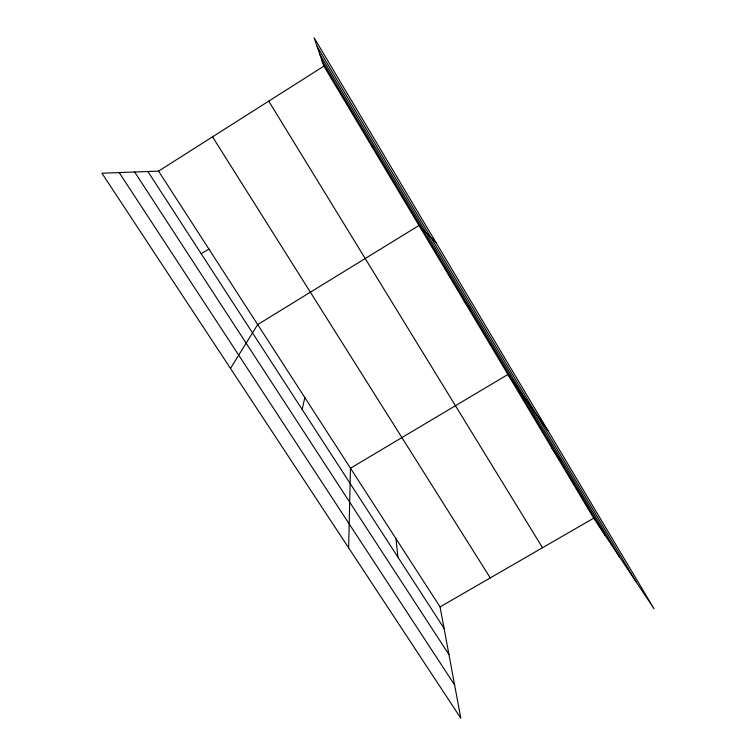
<?xml version="1.0" encoding="UTF-8"?>
<svg xmlns="http://www.w3.org/2000/svg" width="756" height="756" viewBox="0 0 756 756"><rect width="100%" height="100%" fill="white"/><g stroke="black" fill="none" stroke-linecap="round" stroke-linejoin="round"><path stroke-width="1.13" d="M348.639 547.873L350.472 468.219L507.909 374.475L547.996 430.636M302.154 409.459L304.838 397.571M230.476 368.427L257.683 324.579L418.985 225.477L436.08 242.648M372.245 147.165L373.039 146.286M158.543 171.111L440.068 606.907L460.801 718.2L101.937 173.209L158.543 171.111L323.88 66.131L314.118 37.8L654.063 608.797L593.687 518.181L323.88 66.131M440.068 606.907L593.687 518.181M201.134 253.629L208.949 249.13M464.184 301.209L469.693 308.306M551.502 447.514L561.188 461.67M119.174 172.566L454.602 684.927M134.662 171.999L448.941 654.573M147.883 171.508L444.055 628.321M212.53 136.827L490.275 577.905M268.739 101.143L542.506 547.741M317.104 46.456L635.966 581.638M319.779 54.215L619.495 556.917M322.047 60.82L605.272 535.569M395.993 538.688L397.892 557.115"/></g></svg>
